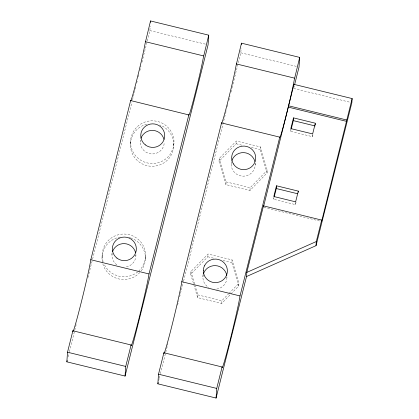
<?xml version="1.0" encoding="UTF-8"?>
<svg xmlns="http://www.w3.org/2000/svg" width="419" height="419" viewBox="0 0 419 419"><rect width="100%" height="100%" fill="white"/><g stroke="black" fill="none" stroke-linecap="round" stroke-linejoin="round"><path stroke-width="0.31" stroke-dasharray="2.1 1.57" d="M102.021 257.14L102.21 254.385M111.941 254.841L112.062 253.06M130.403 143.9L130.592 141.151M140.323 141.606L140.402 140.417A11.989 11.784 3.9 0 0 151.17 153.893A11.989 11.784 3.9 0 0 164.274 142.722M141.931 62.305L149.882 30.577L150.185 26.083M135.892 255.957L135.976 254.773M141.234 270.847A21.73 21.359 3.9 0 0 142.413 269.103L144.827 263.305L145.618 254.317A21.73 21.359 3.9 0 0 120.122 234.362A21.73 21.359 3.9 0 0 103.153 261.634M146.744 124.202A21.73 21.359 3.9 0 0 134.714 157.67A21.73 21.359 3.9 0 0 170.795 155.868L173.209 150.07L173.995 141.083A21.73 21.359 3.9 0 0 144.236 122.311A21.73 21.359 3.9 0 0 135.787 156.009A21.73 21.359 3.9 0 0 170.978 153.118L173.398 147.32L174.005 143.178M190.724 274.272L190.912 271.517L208.039 254.024L232.047 259.89L238.93 283.254L238.746 286.004L221.62 303.503L197.611 297.631L190.724 274.272L207.85 256.774L208.039 254.024M197.611 297.631L197.799 294.882L195.081 285.658M203.105 274.455L202.943 276.828A11.989 11.784 3.9 0 0 204.1 282.443L204.666 283.464A11.989 11.784 3.9 0 0 208.798 287.507M219.043 161.273L219.231 158.523L236.358 141.025L260.367 146.896L267.254 170.255L267.065 173.005L249.939 190.504L225.93 184.638L219.043 161.273L236.169 143.775L236.358 141.025M225.93 184.638L226.119 181.883L219.231 158.523M221.62 303.503L221.808 300.748L228.565 293.845M255.339 163.169L255.218 164.95A12.01 11.805 3.9 0 1 254.103 169.412A11.989 11.784 3.9 0 1 250.421 173.843L249.446 174.487A11.989 11.784 3.9 0 1 232.985 170.47L232.425 169.444A11.989 11.784 3.9 0 1 231.267 163.829L231.429 161.456M232.084 87.681L240.825 52.799L241.135 48.311M216.728 289.047A11.989 11.784 3.9 0 0 221.122 287.492L222.101 286.842A11.989 11.784 3.9 0 0 225.778 282.406A12.01 11.805 3.9 0 0 226.899 277.944L226.978 276.76M238.746 286.004L231.859 262.64L232.047 259.89M249.939 190.504L250.127 187.754L267.254 170.255M267.065 173.005L260.178 149.646L260.367 146.896M296.071 202.073L295.437 204.598L273.612 199.261L273.722 197.611M312.93 134.792L312.459 136.688L290.629 131.351L290.781 129.152M295.437 204.598L295.625 201.848M312.459 136.688L312.642 133.933M145.623 256.412L145.016 260.555L142.601 266.353A21.73 21.359 3.9 0 1 138.574 271.203M68.129 356.763L69.245 352.321M69.402 351.688L76.562 323.128M88.011 277.436L92.463 259.67M92.625 259.031L131.912 102.288M132.545 99.748L135.887 86.424M136.683 83.25L137.317 80.71M138.27 76.902L138.909 74.362M139.862 70.554L140.973 66.113M158.66 380.656L159.136 378.755M159.293 378.121L160.247 374.314M160.404 373.68L167.878 343.873M177.572 305.194L178.683 300.753M179.636 296.951L183.449 281.73M183.611 281.097L226.522 109.872M227.318 106.704L227.952 104.169M228.905 100.361L230.021 95.925M230.974 92.117L231.927 88.315M293.813 87.838L294.447 85.319M273.612 199.261L274.084 197.37M290.629 131.351L291.105 129.461M229.015 293.384L238.93 283.254M149.882 30.577L205.556 44.184M240.825 52.799L296.5 66.406M293.656 88.472L350.593 102.388M236.169 143.775L241.857 145.168M251.332 147.483L260.178 149.646M226.119 181.883L250.127 187.754M264.017 207.4L320.326 221.159M207.85 256.774L213.538 258.167M223.013 260.482L231.859 262.64M197.799 294.882L221.808 300.748M190.912 271.517L194.898 285.046M173.817 145.927L173.806 143.832A21.73 21.359 3.9 0 0 159.849 124.972M145.44 259.162L145.43 257.067A21.73 21.359 3.9 0 0 130.969 238.029M202.906 276.818A12.01 11.805 3.9 0 1 203.241 274.534M226.894 276.791A11.989 11.784 3.9 0 1 226.899 277.944M231.225 163.819A12.01 11.805 3.9 0 1 231.335 162.672M255.213 163.792A11.989 11.784 3.9 0 1 255.218 164.95M139.888 272.47A21.73 21.359 3.9 0 1 118.535 278.881A21.73 21.359 3.9 0 1 102.676 263.373M102.55 262.865A21.73 21.359 3.9 0 1 120.457 237.028M128.926 237.421A21.73 21.359 3.9 0 1 130.466 237.856M137.767 271.889A21.73 21.359 3.9 0 1 104.315 264.562M135.887 254.804A11.989 11.784 3.9 0 1 125.726 267.055M116.817 264.876A11.989 11.784 3.9 0 1 112.051 253.689"/><path stroke-width="0.63" d="M130.649 100.555L130.649 100.707A30.723 0.979 -76.3 0 0 137.254 78.054A30.723 0.979 -76.3 0 0 145.126 43.346L150.536 20.95L208.741 35.175L208.086 44.802L125.061 376.063L66.857 361.838L67.517 352.211L72.89 330.769A37.469 1.199 -76.3 0 0 80.94 303.644A37.469 1.199 -76.3 0 0 90.719 260.126L130.649 100.555L188.854 114.932M299.685 57.398L294.274 79.793A30.723 0.979 -76.3 0 1 286.402 114.507A30.723 0.979 -76.3 0 1 279.798 137.154L221.593 122.935A30.723 0.979 -76.3 0 0 228.198 100.282A30.723 0.979 -76.3 0 0 236.07 65.568L241.48 43.173L299.685 57.398L299.03 67.024L294.604 84.685M125.061 376.063L125.721 366.436L131.095 344.989A37.469 1.199 -76.3 0 0 139.145 317.869A37.469 1.199 -76.3 0 0 148.923 274.351L188.854 114.78M150.452 22.233L150.536 20.95M263.546 206.609L293.939 84.345L352.143 98.57L321.593 221.468L321.687 220.09L263.478 205.87L246.807 272.402L246.524 276.53L216.068 398.05L157.863 383.825L158.518 374.198L163.892 352.756L222.096 366.976A37.469 1.199 -76.3 0 0 230.151 339.856A37.469 1.199 -76.3 0 0 239.925 296.338L279.798 137.003M216.068 398.05L216.723 388.423L222.096 366.976M241.396 44.456L241.48 43.173M263.42 206.787L263.478 205.87M274.241 196.741L276.299 188.54L276.482 185.79L298.312 191.122L298.234 192.221M291.263 128.827L293.316 120.63L293.504 117.88L315.329 123.212L312.642 133.933L290.817 128.602L293.504 117.88M315.219 124.862L315.292 123.762M246.524 276.53L316.031 245.665L316.308 241.538L321.687 220.09M352.143 98.57L351.86 102.697L316.031 245.665M208.741 35.175L203.33 57.565A30.723 0.979 -76.3 0 1 195.458 92.28A30.723 0.979 -76.3 0 1 188.854 114.932M221.593 122.777L181.72 282.118A37.469 1.199 -76.3 0 1 173.262 320.352A37.469 1.199 -76.3 0 1 164.143 353.212M66.857 361.838L67.176 360.57M157.863 383.825L158.183 382.557M276.482 185.79L273.796 196.511L295.625 201.848L298.312 191.122M246.807 272.402L316.308 241.538M145.341 41.68L203.545 55.905M236.285 63.903L294.489 78.128M288.56 105.792L346.764 120.012M288.471 107.164L346.675 121.39M293.316 120.63L315.146 125.962M276.299 188.54L297.5 193.719M181.762 281.704L239.967 295.924M90.761 259.717L148.965 273.937M72.89 330.769L131.095 344.989M158.518 374.198L216.723 388.423M67.517 352.211L125.721 366.436M233.43 163.934L232.87 162.912A11.989 11.784 3.9 0 1 231.712 157.298A12.01 11.805 3.9 0 1 232.828 152.835A11.989 11.784 3.9 0 1 236.505 148.399L237.484 147.755A11.989 11.784 3.9 0 1 253.94 151.783L254.506 152.799A11.989 11.784 3.9 0 1 255.663 158.413A12.01 11.805 3.9 0 1 254.548 162.876A11.989 11.784 3.9 0 1 250.866 167.312L249.892 167.956A11.989 11.784 3.9 0 1 233.43 163.939M163.976 353.411A37.469 1.199 -76.3 0 1 163.892 352.756M204.509 265.835A11.989 11.784 3.9 0 1 208.185 261.398L209.165 260.754A11.989 11.784 3.9 0 1 225.621 264.782L226.187 265.798A11.989 11.784 3.9 0 1 227.344 271.412A12.01 11.805 3.9 0 1 226.223 275.875A11.989 11.784 3.9 0 1 222.547 280.311L221.572 280.955A11.989 11.784 3.9 0 1 205.111 276.933L204.551 275.911A11.989 11.784 3.9 0 1 203.388 270.297M203.351 270.286A12.01 11.805 3.9 0 1 204.472 265.824M203.618 273.434A12.01 11.805 3.9 0 1 204.063 272.366A11.989 11.784 3.9 0 1 207.74 267.93L208.72 267.291A11.994 11.79 3.9 0 1 225.181 271.313L225.736 272.329A11.989 11.784 3.9 0 1 226.773 275.639M231.937 160.435A12.01 11.805 3.9 0 1 232.383 159.367A11.989 11.784 3.9 0 1 236.059 154.936L237.039 154.292A11.994 11.79 3.9 0 1 253.5 158.314L254.061 159.33A11.989 11.784 3.9 0 1 254.862 161.509M112.611 251.447A11.989 11.784 3.9 0 1 135.536 252.516M140.994 138.212A11.989 11.784 3.9 0 1 163.913 139.281M145.33 144.874A11.989 11.784 3.9 0 0 164.609 137.343A11.989 11.784 3.9 0 0 148.295 124.679A11.989 11.784 3.9 0 0 145.33 144.874M116.948 258.109A11.989 11.784 3.9 0 0 136.227 250.578A11.989 11.784 3.9 0 0 119.913 237.913A11.989 11.784 3.9 0 0 116.948 258.109"/></g></svg>
